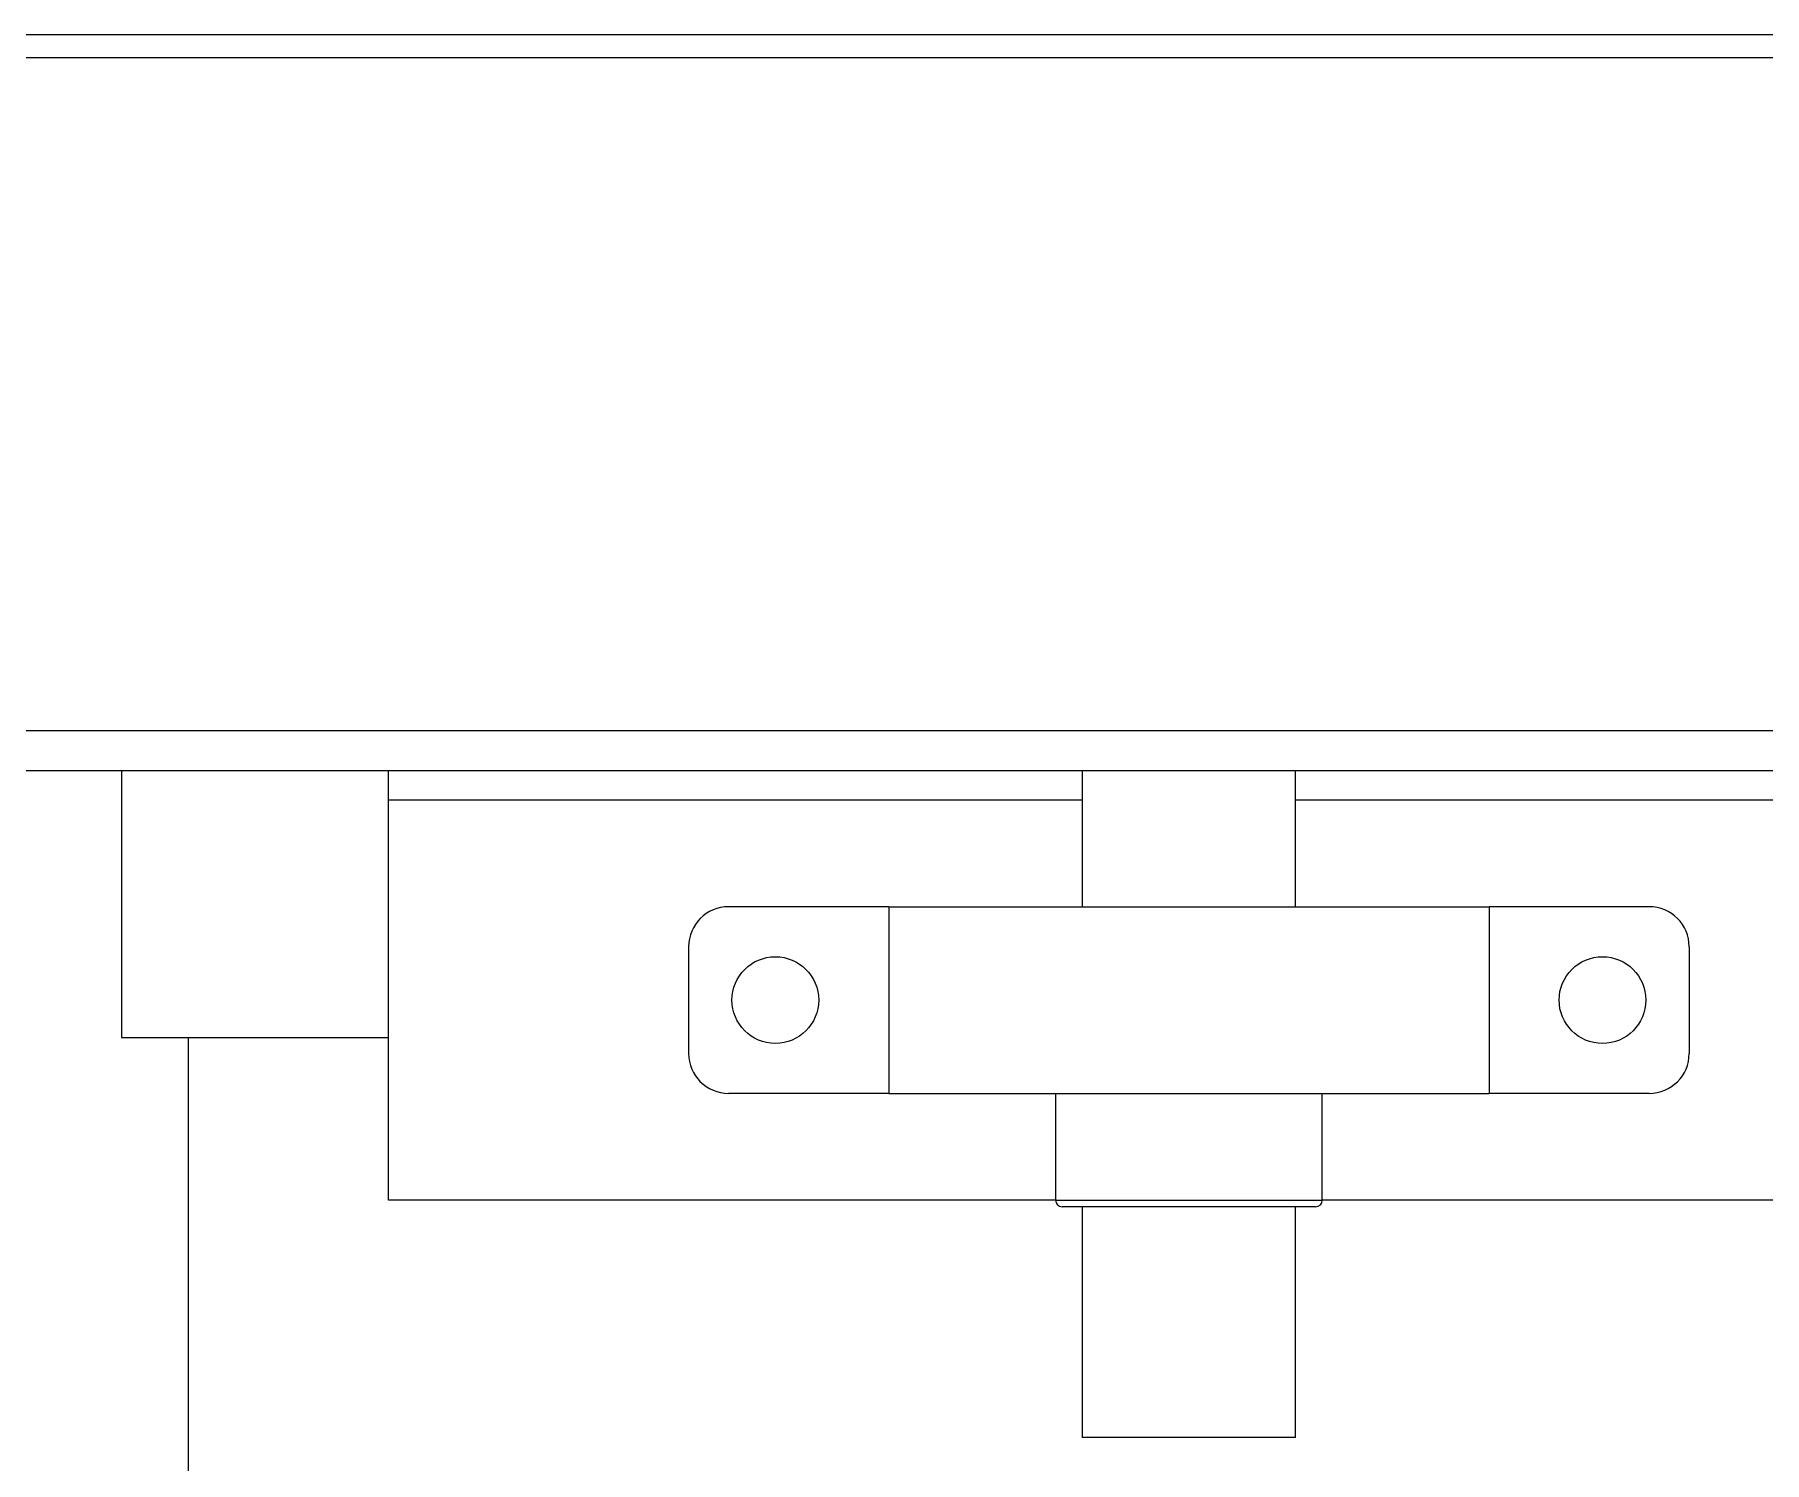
# Model space of a CAD drawing. Header units: millimetres. Extents: x -2889 to 8174, y 2447 to 8478.
# Drawn here: x 1563.32 to 1576.29, y 3375.23 to 3385.93 of the extents above; entities that cross this region are included whole.
import ezdxf

# ---------------------------------------------------------------- set-up
doc = ezdxf.new("R2010")
doc.units = ezdxf.units.MM

msp = doc.modelspace()

# ---------------------------------------------------------------- linework, layer by layer
at = {"color": 7, "linetype": 'Continuous', "lineweight": 25}
for p, q in [((1541.648, 3385.935), (1591.636, 3385.935)), ((1541.649, 3385.764), (1591.647, 3385.764)), ((1593.438, 3380.715), (1540.04, 3380.715)), ((1593.738, 3380.415), (1539.74, 3380.415)), ((1563.974, 3380.415), (1563.974, 3378.415)), ((1565.974, 3378.415), (1565.974, 3380.415)), ((1571.174, 3380.415), (1571.174, 3379.395)), ((1572.774, 3379.395), (1572.774, 3380.415)), ((1571.174, 3380.195), (1565.974, 3380.195)), ((1577.974, 3380.195), (1572.774, 3380.195)), ((1569.724, 3379.395), (1568.524, 3379.395)), ((1569.724, 3379.395), (1569.724, 3377.995)), ((1569.724, 3379.395), (1574.224, 3379.395)), ((1574.224, 3379.395), (1574.224, 3377.995)), ((1575.424, 3379.395), (1574.224, 3379.395)), ((1568.224, 3379.095), (1568.224, 3378.295)), ((1575.724, 3379.095), (1575.724, 3378.295)), ((1563.974, 3378.415), (1565.974, 3378.415)), ((1564.474, 3378.415), (1564.474, 3370.415)), ((1565.974, 3377.195), (1565.974, 3378.415)), ((1569.724, 3377.995), (1568.524, 3377.995)), ((1569.724, 3377.995), (1574.224, 3377.995)), ((1570.974, 3377.995), (1570.974, 3377.195)), ((1572.974, 3377.195), (1572.974, 3377.995)), ((1575.424, 3377.995), (1574.224, 3377.995)), ((1570.974, 3377.195), (1565.974, 3377.195)), ((1577.974, 3377.195), (1572.974, 3377.195)), ((1572.924, 3377.145), (1571.024, 3377.145)), ((1571.174, 3377.145), (1571.174, 3375.415)), ((1572.774, 3375.415), (1572.774, 3377.145)), ((1572.774, 3375.415), (1571.174, 3375.415))]:
    msp.add_line(p, q, dxfattribs=at)
at = {"color": 8, "linetype": 'Continuous', "lineweight": 25}
msp.add_line((1570.974, 3377.195), (1572.974, 3377.195), dxfattribs=at)
at = {"color": 7, "linetype": 'Continuous', "lineweight": 25}
for centre in [(1568.874, 3378.695), (1575.074, 3378.695)]:
    msp.add_circle(centre, 0.325, dxfattribs=at)
for centre, radius, start, end in [((1568.524, 3379.095), 0.3, 90, 180), ((1575.424, 3379.095), 0.3, 0, 90), ((1568.524, 3378.295), 0.3, 180, 270), ((1575.424, 3378.295), 0.3, 270, 0), ((1571.024, 3377.195), 0.05, 180, 270), ((1572.924, 3377.195), 0.05, 270, 0)]:
    msp.add_arc(centre, radius, start, end, dxfattribs=at)

doc.saveas('drawing.dxf')
